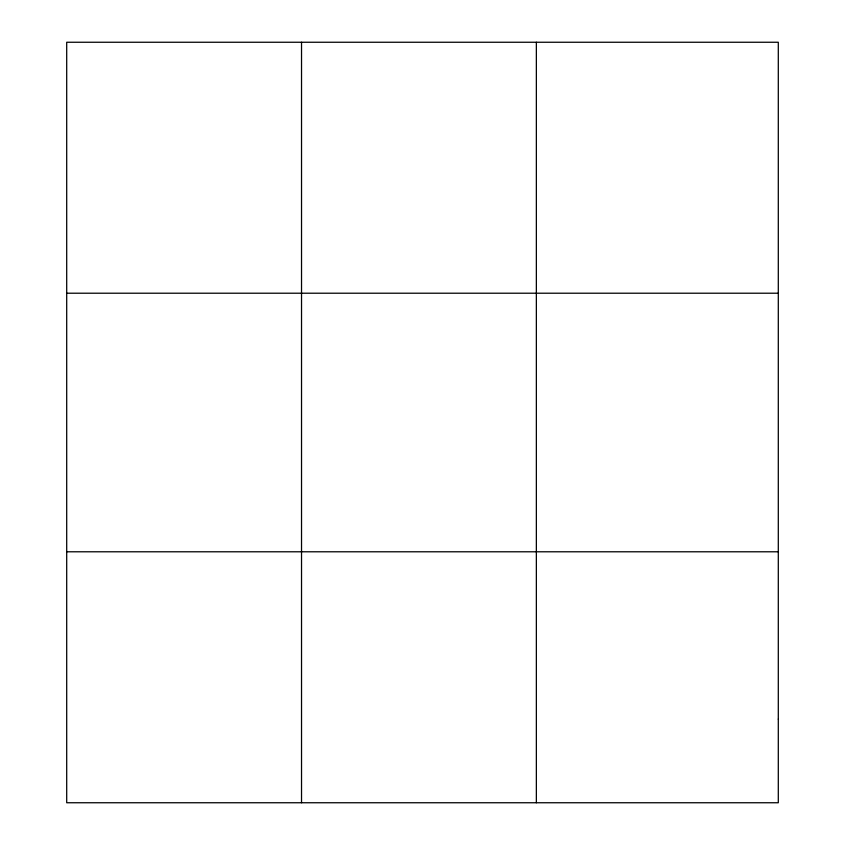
<?xml version="1.0" encoding="UTF-8"?>
<svg xmlns="http://www.w3.org/2000/svg" width="845" height="845" viewBox="0 0 845 845"><rect width="100%" height="100%" fill="white"/><g stroke="black" fill="none" stroke-linecap="round" stroke-linejoin="round"><path stroke-width="1.27" d="M301.528 42.25L301.528 802.75M536.353 42.25L536.353 802.75M66.702 293.215L778.298 293.215M66.702 551.785L778.298 551.785M778.298 719.095L778.298 802.75L66.702 802.75L66.702 42.25L778.298 42.25L778.298 719.095"/></g></svg>
